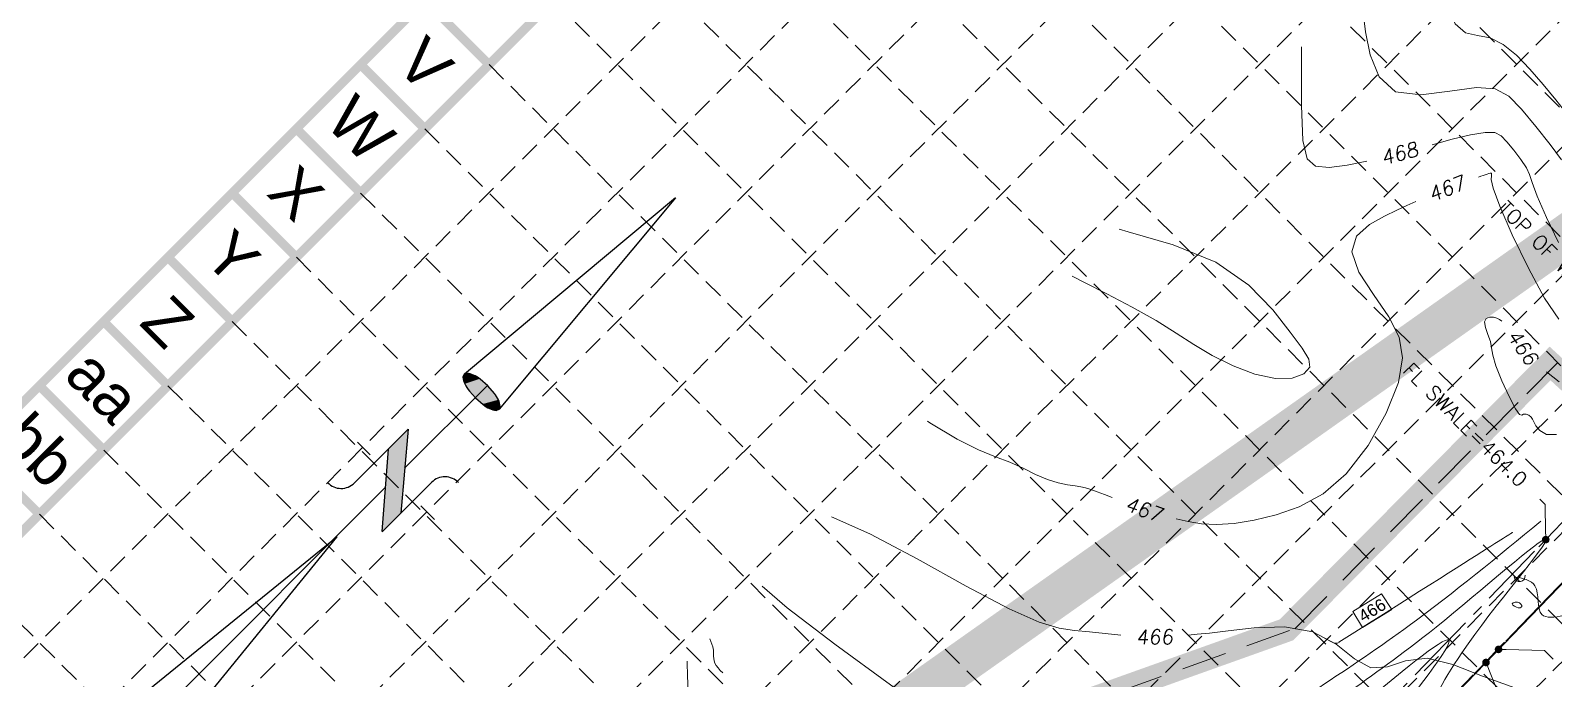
# Model space of a CAD drawing. Header units: inches. Extents: x 4334 to 5439, y 4649 to 5754.
# Drawn here: x 4460.4 to 4711.9, y 5408 to 5515 of the extents above; entities that cross this region are included whole.
import ezdxf
from ezdxf.enums import TextEntityAlignment as Align

# ---------------------------------------------------------------- set-up
doc = ezdxf.new("R2010")
doc.units = ezdxf.units.IN
doc.header["$LTSCALE"] = 30
doc.header["$MEASUREMENT"] = 0
for name, pattern in [('CENTER3', [0.587, 0.4, -0.0625, 0.0625, -0.062]), ('DIVIDE2', [0.625, 0.25, -0.125, 0, -0.125, 0, -0.125]), ('HIDDEN', [0.375, 0.25, -0.125]), ('PHANTOM2', [1.25, 0.625, -0.125, 0.125, -0.125, 0.125, -0.125])]:
    doc.linetypes.add(name, pattern=pattern)
for name, color, linetype in [('2_180ac-bdy', 3, 'PHANTOM2'), ('BASE', 7, 'Continuous'), ('BLDG', 10, 'Continuous'), ('BNDY RWC', 4, 'PHANTOM2'), ('CONTOUR_TXT', 5, 'Continuous'), ('CPCONT ELEV TXT', 5, 'Continuous'), ('DA LINE', 211, 'DIVIDE2'), ('EC', 15, 'Continuous'), ('GRID', 254, 'HIDDEN'), ('NARROW', 7, 'Continuous'), ('PC', 15, 'Continuous'), ('PRJ LIMITS', 231, 'Continuous'), ('SILTFENCE', 23, 'HIDDEN'), ('SWALE', 1, 'CENTER3')]:
    doc.layers.add(name, color=color, linetype=linetype)
doc.styles.add('C100', font='ARIAL.TTF', dxfattribs={"height": 0.1})
doc.styles.add('C80', font='SIMPLEX.shx', dxfattribs={"height": 0.04})
doc.styles.get("Standard").update_dxf_attribs({"font": 'ARIAL.TTF'})

# ---------------------------------------------------------------- blocks, each defined once
blk = doc.blocks.new('_Dot')
at = {"color": 0, "linetype": 'ByBlock', "lineweight": -2}
blk.add_line((-0.5, 0), (-1, 0), dxfattribs=at)
at = {"color": 0, "linetype": 'ByBlock', "const_width": 0.5}
blk.add_lwpolyline([(-0.25, 0, 1), (0.25, 0, 1)], format="xyb", close=True, dxfattribs=at)
blk = doc.blocks.new('North Arrow')
at = {"layer": 'NARROW'}
for p, q in [((32.43, 3.06), (32.43, 4.63)), ((0, 0), (22.36, 2)), ((28.77, -2.09), (34.02, 2.32)), ((36.18, 2.33), (30.46, 2.33)), ((36.16, 2.32), (31.04, -2.09)), ((39.1, 0.01), (59.96, 2.11)), ((0, 0), (22.33, -2.02)), ((31.2, -0.05), (21.66, -0.05)), ((21.66, -0.05), (21.66, -0.05)), ((57.45, -0.05), (33.41, -0.05)), ((59.83, -2.14), (39.04, -0.01)), ((57.69, -0.03), (57.77, -0.01)), ((57.77, -0.05), (57.69, -0.03)), ((28.77, -2.09), (34.95, -2.09)), ((32.43, -4.26), (32.43, -2.8))]:
    blk.add_line(p, q, dxfattribs=at)
blk.add_lwpolyline([(22.36, -2.03), (22.59, -1.93, 0.091577), (22.87, -1.44, 0.048306), (23.03, -0.75), (23.07, -0.01), (23.01, 0.82, 0.048306), (22.87, 1.42, 0.091577), (22.59, 1.91), (22.36, 2.01), (22.14, 1.91, 0.091577), (21.86, 1.42, 0.048306), (21.72, 0.82), (21.66, -0.01), (21.72, -0.83, 0.048306), (21.86, -1.44, 0.091577), (22.14, -1.93)], format="xyb", close=True, dxfattribs=at)
for points in [[(57.46, -0.03), (57.44, 0.08, -0.066818), (57.67, 0.47, -0.03073), (58.01, 0.84), (58.52, 1.29), (59.07, 1.7, -0.03073), (59.5, 1.95, -0.066818), (59.93, 2.1), (60.04, 2.06)], [(60.04, 2.06), (60.05, 1.95, -0.066818), (59.82, 1.56, -0.03073), (59.43, 1.14), (58.97, 0.74), (58.42, 0.33, -0.03073), (57.99, 0.08, -0.036692), (57.76, -0.02)], [(57.46, -0.04), (57.44, -0.15, 0.066818), (57.67, -0.54, 0.03073), (58.01, -0.9), (58.52, -1.36), (59.07, -1.77, 0.03073), (59.5, -2.02, 0.066818), (59.93, -2.17), (60.04, -2.13)], [(60.04, -2.13), (60.05, -2.01, 0.066818), (59.82, -1.63, 0.03073), (59.43, -1.2), (58.97, -0.8), (58.42, -0.4, 0.03073), (57.99, -0.15, 0.036692), (57.76, -0.05)]]:
    blk.add_lwpolyline(points, format="xyb", dxfattribs=at)
for centre, start, end in [((30.46, 3.86), 178.8769, 270), ((34.95, -3.62), 358.8769, 90)]:
    blk.add_arc(centre, 1.53, start, end, dxfattribs=at)
for points in [[(23.07, -0.05), (21.72, 0.82), (23.02, 0.75), (21.85, 1.42)], [(23.02, 0.75), (21.85, 1.42), (22.87, 1.44), (22.14, 1.91)], [(22.87, 1.44), (22.14, 1.91), (22.59, 1.91), (22.36, 2)], [(31.05, -2.09), (36.15, 2.36), (28.75, -2.06), (34.01, 2.36)], [(58.26, 1.07), (58.73, 0.57), (58.52, 1.3), (59.05, 0.81)], [(58.52, 1.3), (59.05, 0.81), (58.7, 1.42), (59.26, 0.99)], [(59.26, 1), (58.69, 1.42), (59.45, 1.15), (59, 1.65)], [(59.45, 1.15), (59, 1.65), (59.62, 1.34), (59.28, 1.82)], [(59.62, 1.34), (59.28, 1.82), (59.81, 1.55), (59.49, 1.95)], [(59.81, 1.55), (59.49, 1.95), (59.93, 1.73), (59.69, 2.04)], [(59.93, 1.73), (59.69, 2.04), (60.05, 1.94), (59.93, 2.1)], [(60.05, 1.94), (59.93, 2.1), (60.04, 2.06)], [(23.03, -0.76), (21.67, -0.05), (23.07, -0.05), (21.72, 0.82)], [(57.44, 0.08), (57.7, -0.01), (57.5, 0.21), (57.77, -0.01)], [(57.45, -0.04), (57.69, -0.02), (57.44, 0.08), (57.7, -0.01)], [(57.5, 0.21), (57.77, -0.01), (57.6, 0.39), (57.94, 0.06)], [(57.6, 0.39), (57.94, 0.06), (57.68, 0.5), (58.07, 0.13)], [(57.68, 0.5), (58.07, 0.13), (57.84, 0.66), (58.29, 0.26)], [(57.84, 0.66), (58.29, 0.26), (58.03, 0.86), (58.52, 0.41)], [(58.03, 0.86), (58.52, 0.41), (58.26, 1.07), (58.73, 0.57)], [(22.87, -1.44), (21.72, -0.87), (23.03, -0.76), (21.67, -0.05)], [(22.58, -1.93), (21.86, -1.45), (22.87, -1.44), (21.72, -0.87)], [(57.44, -0.14), (57.69, -0.02), (57.45, -0.04), (57.69, -0.02)], [(57.46, -0.19), (57.7, -0.03), (57.44, -0.14), (57.69, -0.02)], [(57.53, -0.33), (57.76, -0.05), (57.46, -0.19), (57.7, -0.03)], [(57.63, -0.48), (57.9, -0.1), (57.53, -0.33), (57.76, -0.05)], [(57.78, -0.66), (58.09, -0.2), (57.63, -0.48), (57.9, -0.1)], [(57.97, -0.87), (58.34, -0.35), (57.78, -0.66), (58.09, -0.2)], [(58.24, -1.11), (58.61, -0.54), (57.97, -0.87), (58.34, -0.35)], [(58.61, -1.43), (58.93, -0.77), (58.24, -1.11), (58.61, -0.54)], [(58.91, -1.64), (59.2, -1), (58.61, -1.43), (58.93, -0.77)], [(59.12, -1.79), (59.57, -1.36), (58.92, -1.65), (59.2, -1.01)], [(59.54, -1.32), (59.41, -1.18), (59.21, -1.01)], [(22.36, -2.01), (22.14, -1.93), (22.58, -1.93), (21.86, -1.45)], [(59.35, -1.93), (59.81, -1.62), (59.12, -1.79), (59.57, -1.36)], [(59.58, -2.05), (59.93, -1.79), (59.35, -1.93), (59.81, -1.62)], [(59.78, -2.13), (60.05, -2.01), (59.58, -2.05), (59.93, -1.79)], [(59.92, -2.17), (60.04, -2.13), (59.78, -2.13), (60.05, -2.01)]]:
    blk.add_solid(points, dxfattribs=at)

msp = doc.modelspace()

# ---------------------------------------------------------------- linework, layer by layer
at = {"layer": '2_180ac-bdy', "color": 7, "lineweight": 0}
for p, q in [((4602.29, 5308.73), (4774.38, 5487)), ((4774.38, 5487), (4602.29, 5308.73)), ((4602.29, 5308.73), (4774.38, 5487))]:
    msp.add_line(p, q, dxfattribs=at)
at = {"layer": 'BASE', "const_width": 1.5}
for points in [[(4334.64, 5329.02), (5013.47, 4650.2), (5437.73, 5074.46), (4758.91, 5753.28)], [(4355.86, 5329.02), (5013.47, 4671.41), (5416.52, 5074.46), (4758.91, 5732.07)]]:
    msp.add_lwpolyline(points, close=True, dxfattribs=at)
for points in [[(4536.17, 5509.33), (4525.56, 5519.94)], [(4525.56, 5498.73), (4514.96, 5509.33)], [(4514.96, 5488.12), (4504.35, 5498.73)], [(4504.35, 5477.51), (4493.74, 5488.12)], [(4493.74, 5466.91), (4483.14, 5477.51)], [(4483.14, 5456.3), (4472.53, 5466.91)], [(4472.53, 5445.69), (4461.92, 5456.3)], [(4461.92, 5435.09), (4451.32, 5445.69)]]:
    msp.add_lwpolyline(points, dxfattribs=at)
at = {"layer": 'BLDG', "color": 7, "lineweight": 0}
for p, q in [((4616.58, 5323.41), (4744.84, 5456.27)), ((4619.4, 5326.33), (4742.25, 5453.59))]:
    msp.add_line(p, q, dxfattribs=at)
at = {"layer": 'BNDY RWC', "color": 7, "lineweight": 0}
msp.add_line((4774.38, 5487), (4602.29, 5308.73), dxfattribs=at)
at = {"layer": 'CONTOUR_TXT', "color": 7, "lineweight": 0}
msp.add_lwpolyline([(4683.54, 5421.97), (4685.22, 5419.37), (4680.38, 5416.38), (4678.77, 5419.04)], close=True, dxfattribs=at)
msp.add_lwpolyline([(4683.54, 5421.97), (4685.22, 5419.37), (4680.38, 5416.38), (4678.77, 5419.04)], close=True, dxfattribs=at)
msp.add_arc((4706.33, 5424.9), 0.928, 188.7534, 6.8414, dxfattribs=at)
msp.add_arc((4706.33, 5424.9), 0.928, 188.7534, 6.8414, dxfattribs=at)
msp.add_spline([(4705.41, 5424.76), (4708.87, 5423.27), (4710.01, 5418.52), (4713.6, 5418.34)], degree=3, dxfattribs=at)
msp.add_spline([(4705.41, 5424.76), (4708.87, 5423.27), (4710.01, 5418.52), (4713.6, 5418.34)], degree=3, dxfattribs=at)
at = {"layer": 'DA LINE', "color": 7, "linetype": 'Continuous', "lineweight": 0}
msp.add_line((4616.58, 5323.41), (4746.46, 5457.95), dxfattribs=at)
at = {"layer": 'EC', "color": 43, "lineweight": 0}
for points in [[(4692.67, 5534.59), (4692.71, 5534.14), (4692.73, 5531.93), (4692.68, 5529.79), (4692.81, 5527.02), (4693.35, 5523.22), (4694.32, 5519.21), (4695.68, 5516.08), (4697.39, 5514.59), (4699.36, 5514.14), (4701.47, 5513.75), (4703.63, 5512.65), (4705.82, 5510.87), (4708.04, 5508.59), (4710.25, 5506.05), (4712.33, 5503.5), (4714.14, 5501.21), (4715.56, 5499.4), (4716.69, 5497.94), (4717.68, 5496.67)], [(4670.34, 5512.26), (4670.33, 5511.41), (4670.34, 5502.58), (4670.56, 5496.81), (4671.23, 5493.79), (4672.63, 5492.57), (4674.91, 5492.35), (4677.85, 5492.71), (4681.11, 5493.37)], [(4632.46, 5474.38), (4634.49, 5473.34), (4638.18, 5471.46), (4642.35, 5469.28), (4646.33, 5467.06), (4649.63, 5465), (4652.55, 5463.1), (4655.56, 5461.3), (4659.02, 5459.61), (4662.64, 5458.24), (4666.02, 5457.49), (4668.78, 5457.56), (4670.71, 5458.27), (4671.67, 5459.37), (4671.55, 5460.69), (4670.43, 5462.51), (4668.43, 5465.16), (4665.59, 5468.83), (4661.63, 5472.93), (4656.16, 5476.71), (4649.12, 5479.59), (4641.7, 5481.72), (4640.21, 5482.13)], [(4608.55, 5450.47), (4608.94, 5450.2), (4613.44, 5447.47), (4616.99, 5445.7), (4619.78, 5444.58), (4622.14, 5443.68), (4624.34, 5442.68), (4626.42, 5441.66), (4628.35, 5440.81), (4630.12, 5440.26), (4631.66, 5439.95), (4632.92, 5439.77), (4633.87, 5439.62), (4634.67, 5439.44), (4635.53, 5439.18), (4636.58, 5438.8), (4637.79, 5438.34), (4639.08, 5437.83)], [(4592.72, 5434.64), (4593.11, 5434.49), (4599.14, 5431.77), (4606.83, 5427.73), (4614.97, 5423.23), (4622.06, 5419.45), (4627.01, 5417.24), (4630.3, 5416.26), (4632.83, 5415.91), (4635.32, 5415.66), (4637.89, 5415.4), (4640.5, 5415.14)], [(4581.28, 5423.2), (4585.4, 5419.62), (4593.24, 5413.62), (4602.47, 5406.92), (4610.85, 5401.03), (4616.64, 5397.11), (4620.15, 5394.88), (4622.22, 5393.75), (4623.67, 5393.19), (4625.42, 5393.06), (4628.38, 5393.3), (4633.11, 5393.84), (4638.68, 5394.52), (4643.8, 5395.16), (4647.51, 5395.62), (4650.06, 5395.93), (4652.03, 5396.17)], [(4572.62, 5414.54), (4572.97, 5413.64), (4573.13, 5413.18), (4573.19, 5412.9), (4573.22, 5412.65), (4573.22, 5412.37), (4573.22, 5412.03), (4573.24, 5411.65), (4573.27, 5411.25), (4573.34, 5410.87), (4573.46, 5410.5), (4573.67, 5410.12), (4573.97, 5409.72), (4574.35, 5409.31), (4574.76, 5408.88)], [(4568.88, 5410.8), (4568.88, 5410.41), (4568.91, 5408.6), (4568.98, 5406.9), (4569.1, 5405.42), (4569.27, 5404.13), (4569.46, 5402.93)]]:
    msp.add_lwpolyline(points, dxfattribs=at)
at = {"layer": 'EC', "color": 43, "lineweight": 0, "flags": 128}
for points in [[(4680.04, 5522.58), (4680.22, 5520.36), (4680.48, 5517.85), (4680.9, 5514.73), (4681.65, 5510.93), (4683.13, 5507.28), (4685.85, 5504.84), (4690.02, 5504.31), (4694.83, 5504.93), (4699.19, 5505.57), (4702.3, 5505.33), (4704.56, 5504.09), (4706.63, 5501.95), (4709.01, 5499.1), (4711.38, 5496.11), (4713.24, 5493.59)], [(4691.87, 5496.1), (4695.22, 5496.99), (4698.25, 5497.72), (4700.66, 5498.13), (4702.24, 5498.09), (4703.29, 5497.57), (4704.24, 5496.59), (4705.37, 5495.21), (4706.54, 5493.67), (4707.45, 5492.27), (4707.96, 5491.17), (4708.4, 5489.84), (4709.23, 5487.61), (4710.78, 5484.08), (4712.76, 5479.96)], [(4699.53, 5490.75), (4699.93, 5490.89), (4700.31, 5491.02), (4700.67, 5491.14), (4701, 5491.25), (4701.27, 5491.34), (4701.48, 5491.39), (4701.59, 5491.42), (4701.64, 5491.42), (4701.67, 5491.4), (4701.69, 5491.35), (4701.7, 5491.23), (4701.67, 5490.95), (4701.65, 5490.36), (4701.98, 5488.9), (4703.06, 5485.97), (4705.13, 5481.24), (4707.79, 5475.73), (4710.46, 5470.74), (4712.81, 5467.27)], [(4649.61, 5434.31), (4651.63, 5433.87), (4653.82, 5433.53), (4656.31, 5433.4), (4659.22, 5433.58), (4662.53, 5434.1), (4666.14, 5434.98), (4669.96, 5436.31), (4673.87, 5438.44), (4677.72, 5441.76), (4681.32, 5446.45), (4684.32, 5451.79), (4686.32, 5456.85), (4687, 5460.92), (4686.42, 5464.34), (4684.72, 5467.68), (4682.21, 5471.35), (4679.8, 5475.07), (4678.62, 5478.41), (4679.4, 5481), (4681.53, 5482.91), (4684.01, 5484.3), (4686.08, 5485.31), (4687.73, 5486.09), (4689.19, 5486.74)], [(4712.42, 5448.23), (4710.79, 5448.28), (4709.69, 5448.91), (4709.03, 5449.7), (4708.68, 5450.33), (4708.49, 5450.79), (4708.26, 5451.14), (4707.88, 5451.44), (4707.41, 5451.63), (4706.99, 5451.63), (4706.68, 5451.46), (4706.33, 5451.56), (4705.68, 5452.47), (4704.62, 5454.5), (4703.4, 5457.13), (4702.42, 5459.6), (4701.91, 5461.34), (4701.71, 5462.55), (4701.51, 5463.6), (4701.11, 5464.77), (4700.69, 5465.94), (4700.53, 5466.88), (4700.8, 5467.43), (4701.38, 5467.64), (4702.03, 5467.62), (4702.58, 5467.48), (4703.02, 5467.25), (4703.42, 5466.99)], [(4710.8, 5458.61), (4711.83, 5457.75), (4712.86, 5456.96)], [(4651.59, 5415.13), (4653.11, 5415.26), (4655.14, 5415.46), (4658.19, 5415.83), (4662.52, 5416.33), (4667.49, 5416.48), (4672.21, 5415.68), (4676.02, 5413.62), (4679.08, 5411.24), (4681.78, 5409.73), (4684.5, 5409.9), (4687.51, 5410.86), (4691.06, 5411.3), (4695.33, 5410.27), (4700.22, 5408.33), (4705.57, 5406.42), (4711.21, 5405.33), (4716.93, 5405.36)]]:
    msp.add_lwpolyline(points, dxfattribs=at)
msp.add_lwpolyline([(4705.98, 5420.57), (4705.59, 5420.57), (4705.26, 5420.47), (4705.11, 5420.3), (4705.22, 5420.09), (4705.49, 5419.89), (4705.81, 5419.72), (4706.07, 5419.64), (4706.27, 5419.62), (4706.44, 5419.65), (4706.59, 5419.73), (4706.69, 5419.85), (4706.69, 5420.03), (4706.56, 5420.24), (4706.31, 5420.44), (4705.98, 5420.57)], close=True, dxfattribs=at)
at = {"layer": 'GRID', "color": 253, "linetype": 'HIDDEN', "ltscale": 0.45}
for p, q in [((4769.58, 5721.6), (4398.2, 5350.22)), ((4780.19, 5710.99), (4408.81, 5339.62)), ((4790.79, 5700.39), (4419.41, 5329.01)), ((4801.4, 5689.78), (4430.02, 5318.4)), ((4812.01, 5679.17), (4440.63, 5307.8)), ((4822.61, 5668.57), (4451.23, 5297.19)), ((4833.22, 5657.96), (4461.84, 5286.58)), ((4843.83, 5647.35), (4472.45, 5275.98)), ((4854.43, 5636.75), (4483.05, 5265.37)), ((4865.04, 5626.14), (4493.66, 5254.76)), ((4875.65, 5615.53), (4504.27, 5244.16)), ((4886.25, 5604.93), (4514.87, 5233.55)), ((4896.79, 5594.19), (4525.52, 5222.91)), ((4621.02, 5594.19), (5278.63, 4936.58)), ((4610.42, 5583.58), (5268.02, 4925.97)), ((4599.81, 5572.97), (5257.42, 4915.36)), ((4589.2, 5562.37), (5246.81, 4904.76)), ((4578.6, 5551.76), (5236.21, 4894.15)), ((4567.99, 5541.15), (5225.6, 4883.54)), ((4557.38, 5530.55), (5214.99, 4872.94)), ((4546.78, 5519.94), (5204.39, 4862.33)), ((4536.17, 5509.33), (5193.78, 4851.72)), ((4525.56, 5498.73), (5183.17, 4841.12)), ((4514.96, 5488.12), (5172.57, 4830.51)), ((4504.35, 5477.51), (5161.96, 4819.9)), ((4493.74, 5466.91), (5151.35, 4809.3)), ((4483.14, 5456.3), (5140.75, 4798.69)), ((4472.53, 5445.69), (5130.14, 4788.08)), ((4461.92, 5435.09), (5119.53, 4777.48)), ((4451.32, 5424.48), (5108.93, 4766.87))]:
    msp.add_line(p, q, dxfattribs=at)
at = {"layer": 'PC', "color": 43, "lineweight": 0}
msp.add_line((4675.5, 5413.9), (4674.12, 5414.65), dxfattribs=at)
msp.add_line((4675.5, 5413.9), (4674.12, 5414.65), dxfattribs=at)
for points in [[(4710.63, 5432.14), (4710.56, 5436.68), (4709.68, 5437.56)], [(4710.63, 5432.14), (4710.56, 5436.68), (4709.68, 5437.56)], [(4704.11, 5412.74), (4710.46, 5412.6), (4711.89, 5411.17)], [(4704.11, 5412.74), (4710.46, 5412.6), (4711.89, 5411.17)], [(4701.25, 5409.45), (4703.69, 5403.4), (4705.11, 5401.98)], [(4701.25, 5409.45), (4703.69, 5403.4), (4705.11, 5401.98)]]:
    msp.add_lwpolyline(points, dxfattribs=at)
msp.add_arc((4675.98, 5414.78), 1, 241.6315, 302.3621, dxfattribs=at)
msp.add_arc((4675.98, 5414.78), 1, 241.6315, 302.3621, dxfattribs=at)
msp.add_spline([(4709.83, 5433.93), (4688.11, 5416.74), (4657.84, 5396.69)], degree=3, dxfattribs=at)
msp.add_spline([(4709.83, 5433.93), (4688.11, 5416.74), (4657.84, 5396.69)], degree=3, dxfattribs=at)
for points, knots in [([(4689.66, 5399.24), (4691.53, 5403.23), (4696.33, 5413.51), (4720.25, 5440.54), (4691.87, 5415.17), (4676.73, 5405.09), (4661.23, 5392.01), (4644.52, 5378.96), (4631.32, 5376.3), (4623.27, 5374.79)], [0, 0, 0, 0, 14.798052, 38.069648, 61.236397, 79.925805, 103.564962, 119.17053, 143.218498, 143.218498, 143.218498, 143.218498]), ([(4672.3, 5381.25), (4675.4, 5386.41), (4681.27, 5396.16), (4702.04, 5421.81), (4675.62, 5399.75), (4664.54, 5390.43), (4653.82, 5383.14), (4650, 5380.5)], [0, 0, 0, 0, 21.138966, 39.932743, 58.62215, 82.261308, 96.000456, 96.000456, 96.000456, 96.000456]), ([(4672.3, 5381.25), (4675.4, 5386.41), (4681.27, 5396.16), (4702.04, 5421.81), (4675.62, 5399.75), (4664.54, 5390.43), (4653.82, 5383.14), (4650, 5380.5)], [0, 0, 0, 0, 21.138966, 39.932743, 58.62215, 82.261308, 96.000456, 96.000456, 96.000456, 96.000456])]:
    msp.add_open_spline(points, degree=3, knots=knots, dxfattribs=at)
msp.add_open_spline([(4705.18, 5432.1), (4705.18, 5432.1), (4705.18, 5432.1), (4676.51, 5413.94)], degree=3, dxfattribs=at)
msp.add_open_spline([(4705.18, 5432.1), (4705.18, 5432.1), (4705.18, 5432.1), (4676.51, 5413.94)], degree=3, dxfattribs=at)
at = {"layer": 'PRJ LIMITS', "color": 1, "linetype": 'HIDDEN', "const_width": 7}
msp.add_lwpolyline([(4718, 5483.85), (4546.68, 5362.78), (4592.44, 5314.07), (4584.39, 5305.18), (4703.29, 5187.77), (4690.09, 5174.87), (4729.7, 5116.26)], dxfattribs=at)
at = {"layer": 'SILTFENCE', "color": 200, "lineweight": 0}
for p, q in [((4707.5, 5454.96, 3), (4712.61, 5460.07, 3)), ((4669.23, 5416.18, 3), (4707.5, 5454.96, 3)), ((4597.74, 5390.61, 3), (4669.23, 5416.18, 3))]:
    msp.add_line(p, q, dxfattribs=at)
at = {"layer": 'SILTFENCE', "color": 200, "linetype": 'Continuous', "const_width": 4}
msp.add_lwpolyline([(5084.71, 5256.74), (5105.72, 4984.79), (5104.35, 4979.91), (5102.26, 4976), (5100.1, 4973.03), (5097.78, 4970.64), (5095.25, 4968.31), (5091.39, 4967.13), (5005.71, 4954.08, -0.225991), (4916.54, 4982.09), (4587.06, 5304.64), (4596.78, 5314.5), (4567.65, 5342.16), (4596.93, 5390.66), (4667.82, 5415.99), (4711.36, 5459.98), (4730.39, 5442.52)], format="xyb", dxfattribs=at)
at = {"layer": 'SWALE', "color": 7, "lineweight": 0}
for p, q in [((4715.86, 5436.29), (4709.5, 5429.69)), ((4715.86, 5436.29), (4709.5, 5429.69)), ((4676.85, 5395.88), (4708.8, 5428.97)), ((4676.85, 5395.88), (4708.8, 5428.97))]:
    msp.add_line(p, q, dxfattribs=at)

# ---------------------------------------------------------------- block references
at = {"layer": 'BASE', "xscale": 2.025000000001017, "yscale": 2.025000000001683, "zscale": 2.025000000001285, "rotation": 224.9999999999864}
msp.add_blockref('North Arrow', (4566.97, 5487.31), dxfattribs=at)
at = {"layer": 'PC', "color": 43, "lineweight": 0, "xscale": 1.25, "yscale": 1.25, "zscale": 1.25}
for p, rotation in [((4710.65, 5430.89), 270.9307406211578), ((4710.65, 5430.89), 270.9307406211578), ((4702.86, 5412.77), 178.6888652168037), ((4702.86, 5412.77), 178.6888652168037), ((4700.78, 5410.61), 111.963926208012), ((4700.78, 5410.61), 111.963926208012)]:
    msp.add_blockref('_Dot', p, dxfattribs=dict(at, rotation=rotation))

# ---------------------------------------------------------------- texts
at = {"layer": 'BASE'}
for s, p in [('V', (4525.56, 5509.33)), ('W', (4514.96, 5498.73)), ('X', (4504.35, 5488.12)), ('Y', (4493.74, 5477.51)), ('Z', (4483.14, 5466.91)), ('aa', (4472.53, 5456.3)), ('bb', (4461.92, 5445.69))]:
    msp.add_text(s, height=7.5, rotation=315, dxfattribs=at).set_placement(p, align=Align.MIDDLE_CENTER)
at = {"layer": 'CPCONT ELEV TXT', "color": 7, "lineweight": 0, "style": 'C100'}
msp.add_text('466', height=2, rotation=31.2195, dxfattribs=at).set_placement((4681.99, 5419.25), align=Align.MIDDLE)
msp.add_text('466', height=2, rotation=31.2195, dxfattribs=at).set_placement((4681.99, 5419.25), align=Align.MIDDLE)
at = {"layer": 'EC', "color": 43, "lineweight": 0, "style": 'C80', "oblique": 8}
for s, rotation, p in [('468', 14.5655, (4686.51, 5494.67)), ('467', 21.0406, (4694.31, 5488.87)), ('466', 304.8133, (4706.85, 5462.62)), ('467', 340.9683, (4644.28, 5435.87)), ('466', 0.5718, (4646.05, 5414.83))]:
    msp.add_text(s, height=2.4, rotation=rotation, dxfattribs=at).set_placement(p, align=Align.MIDDLE_CENTER)
at = {"layer": 'PC', "color": 43, "lineweight": 0, "style": 'C80'}
for s, p in [('TOP OF WALL=474.00', (4702.61, 5485.33)), ('TOP OF WALL=474.00', (4702.61, 5485.33)), ('FL SWALE=464.0', (4686.89, 5458.65)), ('FL SWALE=464.0', (4686.89, 5458.65))]:
    msp.add_text(s, height=2.4, rotation=315, dxfattribs=at).set_placement(p)

doc.saveas('drawing.dxf')
